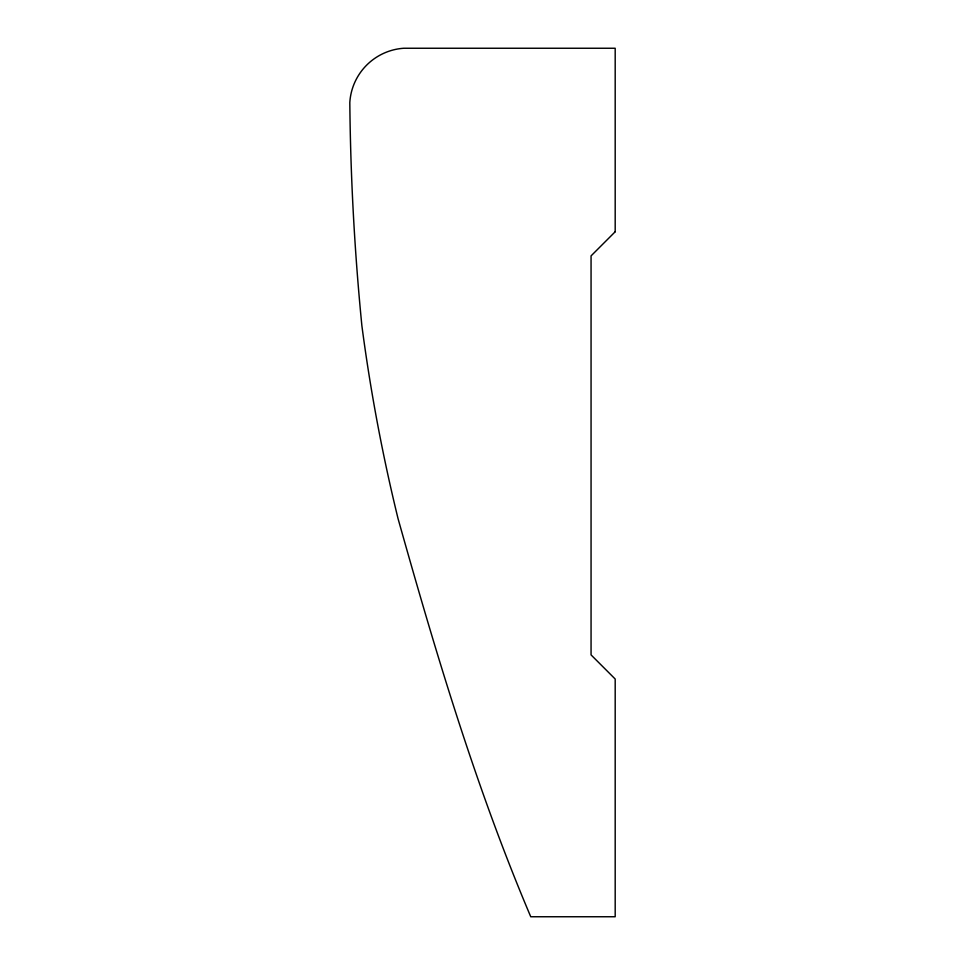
<?xml version="1.0" encoding="UTF-8"?>
<svg xmlns="http://www.w3.org/2000/svg" width="965" height="965" viewBox="0 0 965 965"><rect width="100%" height="100%" fill="white"/><g stroke="black" fill="none" stroke-linecap="round" stroke-linejoin="round"><path stroke-width="1.45" d="M615.188 231.757L591.062 255.882L591.062 654.897L615.188 679.022L615.188 916.75L530.75 916.75C475.974 787.778 435.939 653.377 398.062 518.688A1791.354 1791.354 0 0 1 361.875 325.688A2514.09 2514.09 0 0 1 349.812 102.495A57.984 57.984 0 0 1 403.792 48.25L615.188 48.25L615.188 231.757"/></g></svg>
